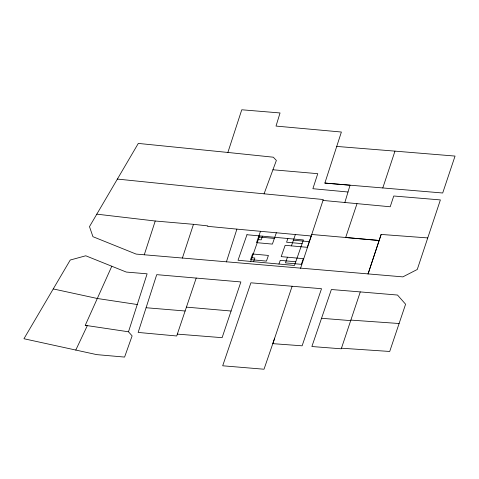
<?xml version="1.0" encoding="UTF-8"?>
<svg xmlns="http://www.w3.org/2000/svg" width="479" height="479" viewBox="0 0 479 479"><rect width="100%" height="100%" fill="white"/><g stroke="black" fill="none" stroke-linecap="round" stroke-linejoin="round"><path stroke-width="0.72" d="M344.82 202.605L350.047 185.211L324.864 183.068L341.389 132.03L276.024 126.079L280.041 112.954L241.763 109.775L227.872 152.454L138.299 143.419L89.483 226.639L92.944 236.692L136.12 254.086L402.851 276.874L417.257 269.485L440.387 199.917L393.75 196.001L390.205 206.772L323.002 200.432M196.21 278.071L176.703 335.983L138.15 332.432L156.723 274.653L240.877 281.945L222.112 337.677L177.338 334.114M128.492 331.791L147.113 273.82L126.282 272.06L85.753 255.78L70.239 260.031L23.95 338.743L96.692 354.622L124.588 357.083L132.12 335.893L128.492 331.791L85.25 325.325L111.811 266.204M226.399 261.911L236.901 229.124L311.242 235.997L323.301 199.527L216.011 189.193L117.301 179.062M144.269 254.798L155.232 221.011L193.48 224.322L207.802 225.902L207.658 226.328L236.901 229.124M182.379 258.097L193.48 224.322M381.14 234.435L368.088 273.904L381.14 234.435L427.687 237.919M300.549 268.342L311.242 235.997L307.279 247.332L285.161 245.29L281.197 256.624L303.315 258.666L301.333 264.336L285.472 262.869L287.454 257.199M382.787 187.966L394.971 151.125L455.05 156.076L442.698 193.001L324.864 183.068M341.467 348.209L360.286 291.909L397.51 295.046L405.593 304.219L389.714 351.46L341.467 348.209L341.27 348.802L311.877 346.527L331.378 289.52L360.286 291.909M292.112 286.28L272.826 343.653L302.123 345.82L321.517 288.705L250.9 282.814L222.693 365.788L264.013 369.225L274.695 338.144M356.981 203.767L345.676 237.5L379.152 240.488L311.745 234.476M260.492 231.309L256.528 242.643L272.389 244.104L276.347 232.77M250.679 261.426L259.6 235.902M253.565 261.696L254.858 258.001L251.972 257.732M262.492 236.171L261.199 239.865L258.313 239.596M278.94 264.037L280.233 260.342L295.765 261.779M287.867 238.518L286.574 242.212L302.105 243.643M291.418 245.865L295.381 234.53M264.067 193.821L276.371 160.441L273.311 157.202L227.872 152.454M75.796 350.059L87.274 325.756L85.25 325.325M399.109 323.517L350.862 320.098L350.688 320.619L321.553 318.284M336.761 146.43L394.971 151.125M146.167 307.74L185.175 310.997M272.928 169.776L317.751 173.679L312.883 188.714L348.005 192.001M186.487 307.129L231.082 311.027M258.51 236.973L274.371 238.44M293.399 240.201L309.26 241.661M96.77 214.149L155.232 221.011M137.257 304.524L97.333 298.495L53.247 288.939M246.96 234.734L238.033 260.259L294.471 265.474L303.393 239.949L246.96 234.734M252.565 253.978L250.583 259.642L266.444 261.109L268.426 255.439L252.565 253.978"/></g></svg>
